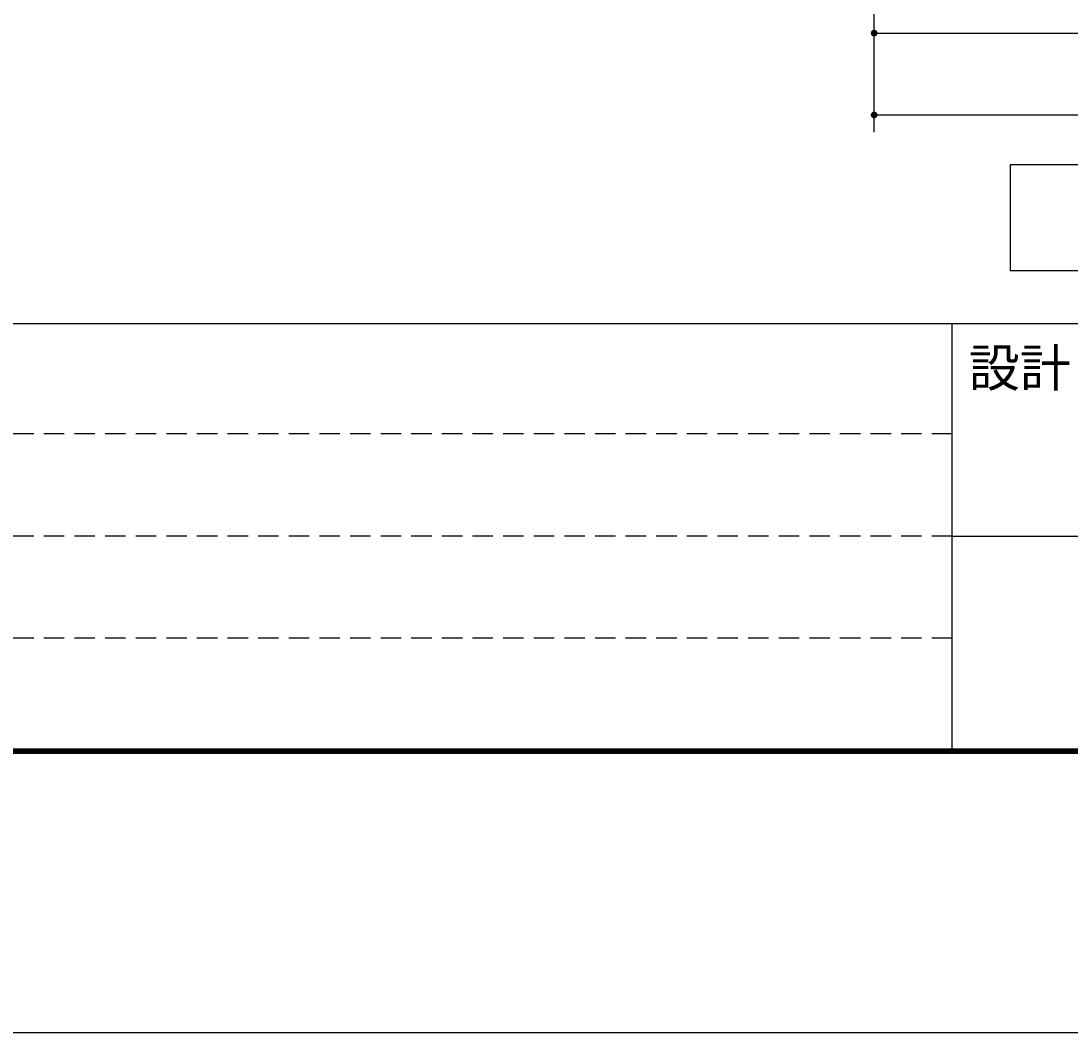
# Model space of a CAD drawing. Units: millimetres, scale not verified. Extents: x -11715 to 8910, y -9164 to 6308.
# Drawn here: x -1402 to 449, y -6308 to -4524 of the extents above; entities that cross this region are included whole.
import ezdxf
from ezdxf.enums import TextEntityAlignment as Align

# ---------------------------------------------------------------- set-up
doc = ezdxf.new("R2010")
doc.units = ezdxf.units.MM
doc.header["$LTSCALE"] = 30
doc.linetypes.add('DASHED1', pattern=[1.8, 1.2, -0.6])
for name, color, linetype, lineweight in [('0-0_製作', 5, 'Continuous', 25), ('0-1_機器', 2, 'Continuous', 25), ('0-F_図面枠', 7, 'Continuous', 25), ('1-0_Axis_waku', 7, 'Continuous', 25)]:
    doc.layers.add(name, color=color, linetype=linetype, lineweight=lineweight)
doc.styles.add('ＭＳ ゴシック', font='')
doc.styles.get('ＭＳ ゴシック').set_extended_font_data('MS Gothic')

msp = doc.modelspace()

# ---------------------------------------------------------------- linework, layer by layer
at = {"layer": '0-0_製作', "color": 2}
for p, q in [((102.34, -4574.97), (102.34, -4422.26)), ((102.34, -4719.21), (102.34, -4544.97)), ((102.34, -4544.97), (552.34, -4544.97)), ((102.34, -4689.21), (2502.34, -4689.21))]:
    msp.add_line(p, q, dxfattribs=at)
at = {"layer": '0-0_製作'}
for points in [[(96.34, -4544.97), (102.34, -4538.97), (102.34, -4544.97)], [(96.35, -4544.59), (102.34, -4538.97), (96.34, -4544.97)], [(96.34, -4544.97), (102.34, -4544.97), (96.39, -4545.72)], [(96.45, -4543.85), (102.34, -4538.97), (96.35, -4544.59)], [(96.39, -4545.72), (102.34, -4544.97), (96.53, -4546.46)], [(96.63, -4543.12), (102.34, -4538.97), (96.45, -4543.85)], [(96.53, -4546.46), (102.34, -4544.97), (96.76, -4547.18)], [(96.91, -4542.42), (102.34, -4538.97), (96.63, -4543.12)], [(96.76, -4547.18), (102.34, -4544.97), (97.08, -4547.86)], [(97.27, -4541.76), (102.34, -4538.97), (96.91, -4542.42)], [(97.08, -4547.86), (102.34, -4544.97), (97.49, -4548.5)], [(97.72, -4541.15), (102.34, -4538.97), (97.27, -4541.76)], [(97.49, -4548.5), (102.34, -4544.97), (97.97, -4549.08)], [(98.23, -4540.6), (102.34, -4538.97), (97.72, -4541.15)], [(97.97, -4549.08), (102.34, -4544.97), (98.52, -4549.59)], [(98.81, -4540.12), (102.34, -4538.97), (98.23, -4540.6)], [(98.52, -4549.59), (102.34, -4544.97), (99.13, -4550.04)], [(99.45, -4539.71), (102.34, -4538.97), (98.81, -4540.12)], [(99.13, -4550.04), (102.34, -4544.97), (99.79, -4550.4)], [(100.13, -4539.39), (102.34, -4538.97), (99.45, -4539.71)], [(99.79, -4550.4), (102.34, -4544.97), (100.49, -4550.68)], [(100.85, -4539.16), (102.34, -4538.97), (100.13, -4539.39)], [(100.49, -4550.68), (102.34, -4544.97), (101.22, -4550.86)], [(101.59, -4539.02), (102.34, -4538.97), (100.85, -4539.16)], [(101.22, -4550.86), (102.34, -4544.97), (101.96, -4550.96)], [(101.96, -4550.96), (102.34, -4544.97), (102.34, -4550.97)], [(102.34, -4538.97), (108.29, -4544.22), (102.34, -4544.97)], [(102.34, -4538.97), (108.15, -4543.48), (108.29, -4544.22)], [(102.34, -4538.97), (107.92, -4542.76), (108.15, -4543.48)], [(102.34, -4538.97), (107.6, -4542.08), (107.92, -4542.76)], [(102.34, -4538.97), (107.19, -4541.44), (107.6, -4542.08)], [(102.34, -4538.97), (106.71, -4540.86), (107.19, -4541.44)], [(102.34, -4538.97), (106.16, -4540.35), (106.71, -4540.86)], [(102.34, -4538.97), (105.56, -4539.9), (106.16, -4540.35)], [(102.34, -4538.97), (104.89, -4539.54), (105.56, -4539.9)], [(102.34, -4538.97), (104.19, -4539.26), (104.89, -4539.54)], [(102.34, -4538.97), (103.46, -4539.08), (104.19, -4539.26)], [(102.34, -4538.97), (102.72, -4538.98), (103.46, -4539.08)], [(102.34, -4544.97), (108.29, -4544.22), (108.34, -4544.97)], [(102.34, -4544.97), (103.09, -4550.92), (102.34, -4550.97)], [(102.34, -4544.97), (103.83, -4550.78), (103.09, -4550.92)], [(102.34, -4544.97), (104.55, -4550.55), (103.83, -4550.78)], [(102.34, -4544.97), (105.23, -4550.23), (104.55, -4550.55)], [(102.34, -4544.97), (105.87, -4549.82), (105.23, -4550.23)], [(102.34, -4544.97), (106.45, -4549.34), (105.87, -4549.82)], [(102.34, -4544.97), (106.96, -4548.79), (106.45, -4549.34)], [(102.34, -4544.97), (107.41, -4548.18), (106.96, -4548.79)], [(102.34, -4544.97), (107.77, -4547.52), (107.41, -4548.18)], [(102.34, -4544.97), (108.05, -4546.82), (107.77, -4547.52)], [(102.34, -4544.97), (108.23, -4546.09), (108.05, -4546.82)], [(102.34, -4544.97), (108.33, -4545.35), (108.23, -4546.09)], [(102.34, -4544.97), (108.34, -4544.97), (108.33, -4545.35)], [(96.34, -4689.21), (102.34, -4683.21), (102.34, -4689.21)], [(96.35, -4688.83), (102.34, -4683.21), (96.34, -4689.21)], [(96.45, -4688.08), (102.34, -4683.21), (96.35, -4688.83)], [(96.63, -4687.35), (102.34, -4683.21), (96.45, -4688.08)], [(96.91, -4686.65), (102.34, -4683.21), (96.63, -4687.35)], [(97.27, -4685.99), (102.34, -4683.21), (96.91, -4686.65)], [(97.72, -4685.38), (102.34, -4683.21), (97.27, -4685.99)], [(98.23, -4684.83), (102.34, -4683.21), (97.72, -4685.38)], [(98.81, -4684.35), (102.34, -4683.21), (98.23, -4684.83)], [(99.45, -4683.95), (102.34, -4683.21), (98.81, -4684.35)], [(100.13, -4683.63), (102.34, -4683.21), (99.45, -4683.95)], [(100.85, -4683.39), (102.34, -4683.21), (100.13, -4683.63)], [(101.59, -4683.25), (102.34, -4683.21), (100.85, -4683.39)], [(102.34, -4683.21), (108.29, -4688.45), (102.34, -4689.21)], [(102.34, -4683.21), (108.15, -4687.71), (108.29, -4688.45)], [(102.34, -4683.21), (107.92, -4687), (108.15, -4687.71)], [(102.34, -4683.21), (107.6, -4686.31), (107.92, -4687)], [(102.34, -4683.21), (107.19, -4685.68), (107.6, -4686.31)], [(102.34, -4683.21), (106.71, -4685.1), (107.19, -4685.68)], [(102.34, -4683.21), (106.16, -4684.58), (106.71, -4685.1)], [(102.34, -4683.21), (105.56, -4684.14), (106.16, -4684.58)], [(102.34, -4683.21), (104.89, -4683.78), (105.56, -4684.14)], [(102.34, -4683.21), (104.19, -4683.5), (104.89, -4683.78)], [(102.34, -4683.21), (103.46, -4683.31), (104.19, -4683.5)], [(102.34, -4683.21), (102.72, -4683.22), (103.46, -4683.31)], [(96.34, -4689.21), (102.34, -4689.21), (96.39, -4689.96)], [(96.39, -4689.96), (102.34, -4689.21), (96.53, -4690.7)], [(96.53, -4690.7), (102.34, -4689.21), (96.76, -4691.41)], [(96.76, -4691.41), (102.34, -4689.21), (97.08, -4692.1)], [(97.08, -4692.1), (102.34, -4689.21), (97.49, -4692.73)], [(97.49, -4692.73), (102.34, -4689.21), (97.97, -4693.31)], [(97.97, -4693.31), (102.34, -4689.21), (98.52, -4693.83)], [(98.52, -4693.83), (102.34, -4689.21), (99.13, -4694.27)], [(99.13, -4694.27), (102.34, -4689.21), (99.79, -4694.63)], [(99.79, -4694.63), (102.34, -4689.21), (100.49, -4694.91)], [(100.49, -4694.91), (102.34, -4689.21), (101.22, -4695.1)], [(101.22, -4695.1), (102.34, -4689.21), (101.96, -4695.19)], [(101.96, -4695.19), (102.34, -4689.21), (102.34, -4695.21)], [(102.34, -4689.21), (108.29, -4688.45), (108.34, -4689.21)], [(102.34, -4689.21), (103.09, -4695.16), (102.34, -4695.21)], [(102.34, -4689.21), (103.83, -4695.02), (103.09, -4695.16)], [(102.34, -4689.21), (104.55, -4694.78), (103.83, -4695.02)], [(102.34, -4689.21), (105.23, -4694.46), (104.55, -4694.78)], [(102.34, -4689.21), (105.87, -4694.06), (105.23, -4694.46)], [(102.34, -4689.21), (106.45, -4693.58), (105.87, -4694.06)], [(102.34, -4689.21), (106.96, -4693.03), (106.45, -4693.58)], [(102.34, -4689.21), (107.41, -4692.42), (106.96, -4693.03)], [(102.34, -4689.21), (107.77, -4691.76), (107.41, -4692.42)], [(102.34, -4689.21), (108.05, -4691.06), (107.77, -4691.76)], [(102.34, -4689.21), (108.23, -4690.33), (108.05, -4691.06)], [(102.34, -4689.21), (108.33, -4689.58), (108.23, -4690.33)], [(102.34, -4689.21), (108.34, -4689.21), (108.33, -4689.58)]]:
    msp.add_solid(points, dxfattribs=at)
at = {"layer": '0-1_機器', "color": 3}
msp.add_lwpolyline([(2371.67, -4963.44), (2371.67, -4777.13), (342.34, -4777.13), (342.34, -4963.44)], close=True, dxfattribs=at)
at = {"layer": '0-F_図面枠'}
msp.add_lwpolyline([(-8910, -6307.5), (-8910, 6307.5), (8910, 6307.5), (8910, -6307.5)], close=True, dxfattribs=at)
at = {"layer": '1-0_Axis_waku'}
for p, q in [((-7770, -5056.5), (8400, -5056.5)), ((239.99, -5806.5), (239.99, -5056.5)), ((239.99, -5431.5), (8399.99, -5431.5)), ((8407.8, -5814.3), (-7777.8, -5814.3)), ((8407.2, -5813.7), (-7777.2, -5813.7)), ((8406.6, -5813.1), (-7776.6, -5813.1)), ((8406, -5812.5), (-7776, -5812.5)), ((8405.4, -5811.9), (-7775.4, -5811.9)), ((8404.8, -5811.3), (-7774.8, -5811.3)), ((8404.2, -5810.7), (-7774.2, -5810.7)), ((8403.6, -5810.1), (-7773.6, -5810.1)), ((8403, -5809.5), (-7773, -5809.5)), ((8402.4, -5808.9), (-7772.4, -5808.9)), ((8401.8, -5808.3), (-7771.8, -5808.3)), ((8401.2, -5807.7), (-7771.2, -5807.7)), ((8400.6, -5807.1), (-7770.6, -5807.1)), ((-7770, -5806.5), (8400, -5806.5)), ((8408.4, -5814.9), (-7778.4, -5814.9))]:
    msp.add_line(p, q, dxfattribs=at)
at = {"layer": '1-0_Axis_waku', "linetype": 'DASHED1'}
for p, q in [((240, -5251.5), (-7770, -5251.5)), ((240, -5431.5), (-7770, -5431.5)), ((240, -5611.5), (-7770, -5611.5))]:
    msp.add_line(p, q, dxfattribs=at)

# ---------------------------------------------------------------- texts
at = {"layer": '1-0_Axis_waku', "style": 'ＭＳ ゴシック'}
msp.add_text('設計', height=65.98, dxfattribs=at).set_placement((269.16, -5187.88), align=Align.BOTTOM_LEFT)

doc.saveas('drawing.dxf')
